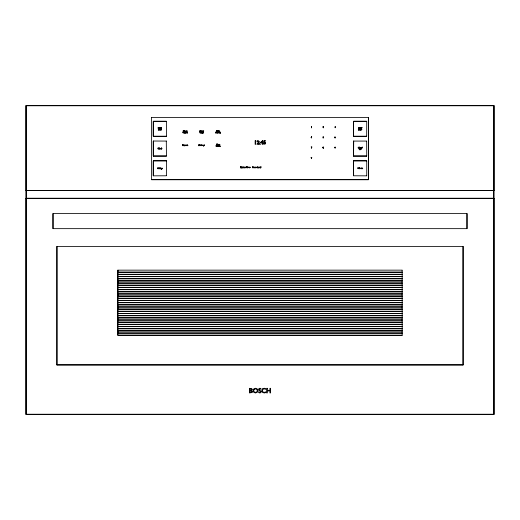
<?xml version="1.0" encoding="UTF-8"?>
<svg xmlns="http://www.w3.org/2000/svg" width="520" height="520" viewBox="0 0 520 520"><rect width="100%" height="100%" fill="white"/><g stroke="black" fill="none" stroke-linecap="round" stroke-linejoin="round"><path stroke-width="0.78" d="M217.705 132.321C218.381 131.157 217.6 134.362 217.6 132.379M151.424 117.526L151.502 179.576M117.845 270.205L117.819 335.329L402.181 335.329L402.155 270.205M368.557 179.654L368.576 117.526M402.155 335.25L117.819 335.14L117.903 270.283M26.02 105.716L26.02 414.284M56.907 246.493L56.907 364.884M153.263 121.323L153.263 136.266M153.263 141.076L153.263 156.026M153.263 160.836L153.263 175.78M353.568 121.323L353.568 136.266M353.568 160.836L353.568 175.78M366.737 156.026L366.678 141.16M366.737 175.78L366.737 160.836M493.981 190.457L493.981 105.716M463.093 364.884L463.093 246.493M493.981 414.284L493.981 198.334M219.408 144.56L219.778 144.56M159.328 128.148C158.919 127.426 159.582 129.071 159.328 128.063M186.622 132.75C186.219 132.073 186.869 133.608 186.622 132.672M202.911 145.379C202.52 144.703 203.131 146.231 202.911 145.301M360.041 128.148C359.638 127.439 360.276 129.038 360.041 128.063M360.861 147.907C360.451 147.186 361.114 148.831 360.861 147.823M26.078 105.658L493.922 105.658M151.502 117.39L368.498 117.39M153.322 121.264L166.374 121.264M166.374 136.325L153.322 136.325M166.374 156.078L153.322 156.078M153.322 160.778L166.374 160.778M26.078 198.276L493.922 198.276M353.626 121.264L366.678 121.264M366.678 136.325L353.626 136.325M353.704 140.998L353.568 156.026M366.678 156.078L353.626 156.078M353.626 160.778L366.678 160.778M366.678 175.838L353.704 175.78M368.498 179.712L151.502 179.712M117.903 270.147L402.097 270.147M493.922 190.515L26.078 190.515M463.034 364.943L56.966 364.943M493.922 414.343L26.078 414.343M26.156 105.716L493.844 105.716M153.4 121.323L166.296 121.323M353.704 121.323L366.6 121.323M153.4 136.266L166.296 136.266M353.704 136.266L366.6 136.266M153.4 141.024L166.296 141.076M353.704 141.076L366.6 141.076M153.4 156.026L166.296 156.026M353.704 156.026L366.6 156.026M153.4 160.836L166.296 160.836M353.704 160.836L366.6 160.836M254.728 167.128L255.041 167.596C255.651 166.069 255.08 168.987 254.781 167.375L254.163 167.128L254.553 167.921M166.296 175.78L153.322 175.838M151.58 179.654L368.42 179.654M26.156 190.457L493.844 190.457M26.156 198.334L493.844 198.334M53.196 213.551L466.804 213.551M53.196 228.65L466.804 228.65M57.044 246.493L462.956 246.493M117.819 272.11L402.181 272.11M117.819 272.298L402.181 272.298M117.819 274.287L402.181 274.287M117.819 274.476L402.181 274.476M117.819 276.458L402.181 276.458M117.819 276.647L402.181 276.647M117.819 278.629L402.181 278.629M117.819 278.817L402.181 278.817M117.819 280.807L402.181 280.807M117.819 280.995L402.181 280.995M117.819 282.978L402.181 282.978M117.819 283.166L402.181 283.166M117.819 285.149L402.181 285.149M117.819 285.337L402.181 285.337M117.819 287.326L402.181 287.326M117.819 287.514L402.181 287.514M117.819 289.497L402.181 289.497M117.819 289.686L402.181 289.686M117.819 291.675L402.181 291.675M117.819 291.863L402.181 291.863M117.819 293.846L402.181 293.846M117.819 294.034L402.181 294.034M117.819 296.017L402.181 296.017M117.819 296.205L402.181 296.205M117.819 298.194L402.181 298.194M117.819 298.382L402.181 298.382M117.819 300.365L402.181 300.365M117.819 300.553L402.181 300.553M117.819 302.536L402.181 302.536M117.819 302.725L402.181 302.725M117.819 304.714L402.181 304.714M117.819 304.902L402.181 304.902M117.819 306.885L402.181 306.885M117.819 307.073L402.181 307.073M117.819 309.056L402.181 309.056M117.819 309.25L402.181 309.25M117.819 311.233L402.181 311.233M117.819 311.422L402.181 311.422M117.819 313.404L402.181 313.404M117.819 313.593L402.181 313.593M117.819 315.582L402.181 315.582M117.819 315.77L402.181 315.77M117.819 317.752L402.181 317.752M117.819 317.941L402.181 317.941M117.819 319.923L402.181 319.923M117.819 320.112L402.181 320.112M117.819 322.101L402.181 322.101M117.819 322.289L402.181 322.289M117.819 324.272L402.181 324.272M117.819 324.461L402.181 324.461M117.819 326.443L402.181 326.443M117.819 326.632L402.181 326.632M117.819 328.62L402.181 328.62M117.819 328.809L402.181 328.809M117.819 330.792L402.181 330.792M117.819 330.98L402.181 330.98M117.819 332.969L402.181 332.969M117.819 333.157L402.181 333.157M57.044 364.884L462.956 364.884M26.156 414.284L493.844 414.284M166.296 140.998L166.433 155.941M366.737 121.323L366.678 136.188M493.922 105.794L493.922 414.206M493.766 106.112L493.766 413.887M467.051 213.694L467.051 228.508M466.947 213.59L466.947 228.612M463.034 246.571L463.034 364.806M368.498 117.526L368.498 179.576M353.568 121.401L353.626 136.188M353.568 141.16L353.626 155.941M353.568 160.914L353.626 175.702M166.374 121.401L166.433 136.188M166.433 160.914L166.374 175.702M153.322 121.401L153.263 136.188M153.322 141.16L153.322 155.941M153.322 160.914L153.263 175.702M56.966 246.571L56.966 364.806M53.053 213.59L53.053 228.612M52.949 213.694L52.949 228.508M26.234 106.112L26.234 413.887M26.078 105.794L26.078 190.379M26.078 198.412L26.078 414.206M335.283 147.368L334.861 147.342L335.283 147.368M360.581 148.837L360.555 149.851L360.99 149.208C361.335 149.975 361.419 148.22 360.581 148.837M258.447 141.791L256.919 144.287L259.233 144.287L259.233 143.793L257.836 143.793L258.973 141.733L258.661 140.913L257.855 140.595L256.997 140.94L256.997 141.602L257.822 141.109L258.447 141.791M323.408 126.932C322.082 128.056 324.344 127.842 323.193 127.641L323.596 126.913L322.894 126.633L323.408 126.932M311.311 157.488C310.993 159.191 312.325 157.378 311.311 157.488M359.567 167.915L359.723 168.681L359.567 167.915M335.387 126.848L335.29 127.725C334.776 128.154 334.815 126.282 335.283 126.601L335.387 126.848M359.138 167.941L359.053 168.747C358.612 169.24 358.547 167.005 359.138 167.941M161.805 168.344L161.415 168.662L161.785 169.162L161.252 169.162L161.317 168.123L161.805 168.344M203.808 145.281C203.547 147.076 202.917 144.671 203.808 145.281M311.181 157.372L311.48 158.509L311.779 157.372L311.181 157.372M359.45 167.797L359.723 168.844L359.996 167.797L359.45 167.797M322.913 147.738L323.57 148.18L323.564 147.069L323.011 147.069L322.913 147.738M361.946 127.335L361.608 128.55L361.946 127.335M362.193 147.095L361.849 148.304L362.193 147.095M334.822 137.131L334.802 137.93L335.368 137.943L335.381 137.404C334.347 137.534 335.926 136.24 334.822 137.131M199.388 144.911L199.4 145.652L198.718 145.75L198.718 144.619L199.388 144.911M252.167 389.493L251.466 390.494L252.577 391.697L252.219 392.529L249.411 392.925L249.411 388.317L251.836 388.687L252.167 389.493M183.573 132.308C184.002 133.439 182.494 133.023 182.917 131.995L183.573 132.308M335.478 147.433L335.329 147.907C334.25 148.772 335.81 147.485 334.776 147.609L335.069 146.959L335.478 147.433M187.07 131.085C186.284 132.23 187.766 130.345 187.018 131.06M186.803 145.197C186.062 146.387 187.382 144.352 186.803 145.197M203.587 131.085C202.833 132.249 204.185 130.254 203.587 131.085M202.144 145.197C201.389 146.367 202.742 144.365 202.144 145.197M218.316 132.567C217.575 133.757 218.894 131.729 218.316 132.567M218.849 144.456C218.062 145.6 219.544 143.715 218.797 144.43M250.042 167.33C249.223 168.525 250.77 166.55 249.99 167.303M256.562 167.33C255.775 168.552 257.186 166.458 256.562 167.33M360.659 127.959C359.885 129.201 361.27 127.075 360.659 127.959M361.706 129.513C360.919 130.741 362.329 128.648 361.706 129.513M361.478 147.713C360.704 148.96 362.089 146.835 361.478 147.713M216.554 132.555L216.463 132.815C215.612 133.608 215.56 131.553 216.444 132.262L216.554 132.555M160.134 129.409L160.141 130C160.7 130.403 160.641 128.999 160.134 129.409M160.511 148.388L160.517 148.98C161.077 149.383 161.018 147.979 160.511 148.388M185.016 145.1L185.022 145.659C185.562 146.048 185.504 144.703 185.016 145.1M242.502 167.225L242.508 167.811C243.074 168.214 243.016 166.81 242.502 167.225M362.303 168.149L362.31 168.733C362.875 169.143 362.817 167.733 362.303 168.149M218.413 145.938L218.719 146.367L218.413 145.938M160.66 127.849L160.654 128.421L161.245 128.459L160.713 128.167L161.167 127.849L160.66 127.849M158.1 168.142L158.1 168.721L158.685 168.753L158.151 168.461L158.607 168.142L158.1 168.142M183.755 130.982L183.749 131.528L184.314 131.56L183.8 131.287L184.236 130.975L183.755 130.982M183.404 132.301L183.079 132.483L183.404 132.301M183.95 132.464L183.95 133.016L184.509 133.048L184.002 132.769L184.438 132.464L183.95 132.464M185.569 132.464L185.562 133.016L186.128 133.048L185.62 132.769L186.056 132.464L185.569 132.464M200.272 130.982L200.265 131.528L200.831 131.56L200.323 131.287L200.759 130.975L200.272 130.982M199.686 145.093L199.68 145.639L200.245 145.672L199.739 145.399L200.174 145.093L199.686 145.093M201.201 145.093L201.194 145.639L201.76 145.672L201.253 145.399L201.689 145.093L201.201 145.093M204.055 145.093L204.055 145.639L204.614 145.672L204.107 145.399L204.542 145.093L204.055 145.093M216.964 132.464L216.957 133.016L217.522 133.048L217.009 132.769L217.444 132.464L216.964 132.464M219.349 144.352L219.349 144.898L219.908 144.93L219.401 144.657L219.837 144.345L219.349 144.352M219.128 145.841L219.128 146.387L219.687 146.419L219.18 146.14L219.615 145.834L219.128 145.841M244.12 167.219L244.12 167.791L244.712 167.823L244.179 167.537L244.634 167.219L244.12 167.219M249.054 167.219L249.054 167.791L249.645 167.823L249.113 167.537L249.567 167.219L249.054 167.219M255.58 167.219L255.573 167.791L256.165 167.823L255.632 167.537L256.087 167.219L255.58 167.219M258.421 167.219L258.414 167.791L259.006 167.823L258.472 167.537L258.928 167.219L258.421 167.219M260.007 167.219L260.007 167.791L260.592 167.823L260.058 167.537L260.514 167.219L260.007 167.219M360.718 129.409L360.718 129.981L361.309 130.013L360.776 129.727L361.231 129.402L360.718 129.409M359.756 147.609L359.756 148.18L360.341 148.213L359.808 147.927L360.262 147.602L359.756 147.609M361.478 168.142L361.472 168.721L362.063 168.753L361.53 168.461L361.985 168.142L361.478 168.142M159.738 129.695L159.218 129.695L159.738 129.695M160.115 148.674L159.601 148.674L160.115 148.674M186.544 131.255L186.05 131.255L186.544 131.255M183.82 145.373L183.326 145.366L183.82 145.373M186.277 145.373L185.783 145.366L186.277 145.373M201.617 132.743L201.123 132.743L201.617 132.743M202.527 132.743L202.04 132.743L202.527 132.743M203.06 131.255L202.566 131.255L203.06 131.255M219.642 131.255L219.147 131.255L219.642 131.255M219.356 132.743L218.862 132.743L219.356 132.743M218.322 144.625L217.834 144.625L218.322 144.625M217.912 146.113L217.419 146.113L217.912 146.113M253.942 167.505L253.422 167.505L253.942 167.505M335.296 137.67L334.88 137.54L335.296 137.67M184.645 145.379C184.171 146.237 184.197 144.528 184.645 145.379M184.795 145.379L184.685 145.659C183.924 146.673 183.729 144.827 184.685 145.1L184.795 145.379M159.894 129.695L159.471 130.104L159.062 129.695L159.471 129.298L159.894 129.695M160.27 148.674L159.855 149.084L159.439 148.674L159.855 148.278L160.27 148.674M186.693 131.255L186.29 131.644L185.9 131.255L186.29 130.877L186.693 131.255M183.969 145.366L183.567 145.763L183.177 145.366L183.567 144.989L183.969 145.366M186.427 145.366L186.03 145.763L185.633 145.366L186.03 144.989L186.427 145.366M201.767 132.743L201.364 133.133L200.974 132.743L201.364 132.359L201.767 132.743M203.209 131.255L202.813 131.644L202.417 131.255L202.813 130.877L203.209 131.255M202.677 132.743L202.28 133.133L201.883 132.743L202.28 132.359L202.677 132.743M219.791 131.255L219.388 131.644L218.998 131.255L219.388 130.877L219.791 131.255M219.505 132.743L219.108 133.133L218.712 132.743L219.108 132.359L219.505 132.743M218.472 144.625L218.075 145.022L217.678 144.625L218.075 144.248L218.472 144.625M218.062 146.113L217.659 146.504L217.269 146.113L217.659 145.737L218.062 146.113M218.296 145.841L218.29 146.387L218.868 146.49L218.868 145.366L218.296 145.841M254.098 167.505L253.675 167.921L253.266 167.505L253.675 167.108L254.098 167.505M257.972 390.624L257.309 392.269L255.476 392.99L253.682 392.275L253.019 390.624L253.695 388.96L255.489 388.251L257.303 388.954L257.972 390.624M360.353 149.26L359.716 149.864L359.086 149.26L359.716 148.655L360.353 149.26M265.603 143.169L265.265 144.008L263.53 144.112L263.53 143.572L264.322 143.839L265.077 143.182L264.739 142.617L263.803 142.538L263.803 140.641L265.421 140.641L265.421 141.115L264.277 141.115L264.277 142.025L265.245 142.331L265.603 143.169M323.635 137.644L323.512 137.943C322.036 138.203 324.161 137.618 322.998 137.423L322.998 136.754L323.57 136.754L323.167 137.241L323.635 137.644M323.505 147.901L323.05 147.901L323.505 147.901M254.208 389.363L253.702 390.624L254.208 391.879L255.489 392.379L256.783 391.879L257.289 390.624L256.783 389.363L255.489 388.863L254.208 389.363M359.392 148.935L359.392 149.578L360.048 149.578L360.048 148.935L359.392 148.935M199.322 145.424C198.803 146.075 198.79 144.781 199.322 145.424M251.894 391.599L251.693 392.1L250.075 392.334L250.075 390.884L251.641 391.085L251.894 391.599M158.041 148.05L158.008 148.883L158.925 148.98L158.035 148.48L158.912 147.972L158.041 148.05M157.872 168.525C156.93 169.611 157.606 166.263 157.872 168.525M183.534 131.339C182.631 132.379 183.281 129.181 183.534 131.339M200.05 131.339C199.154 132.379 199.797 129.181 200.05 131.339M199.999 132.145L199.972 132.945L200.844 133.035L199.992 132.555L200.831 132.067L199.999 132.145M216.723 132.555L215.683 133.12L215.683 131.995L216.723 132.555M323.141 147.192L323.427 147.466L323.141 147.192M358.963 128.226C358.013 129.317 358.69 125.963 358.963 128.226M358.248 147.27L358.215 148.102L359.125 148.207L358.241 147.706L359.119 147.192L358.248 147.27M261.157 391.736L260.793 392.632L259.87 392.99L258.577 392.561L258.577 391.723L259.792 392.392L260.546 391.813L258.55 389.487L258.934 388.59L259.948 388.251L260.975 388.576L260.975 389.331L259.896 388.85L259.161 389.396L261.157 391.736M262.418 388.941L261.703 390.689L262.294 392.204L264.192 392.99L265.863 392.581L265.863 391.859L264.251 392.379L262.899 391.892L262.386 390.631L262.906 389.363L264.225 388.863L265.811 389.344L265.811 388.635L264.231 388.251L262.418 388.941M158.867 127.692L158.119 128.531L158.119 127.355L158.867 127.692M183.099 144.944L182.39 145.75L182.39 144.619L183.099 144.944M253.188 167.063L252.447 167.901L252.447 166.725L253.188 167.063M158.691 127.686C158.223 128.349 158.216 127.03 158.691 127.686M182.93 144.937L182.553 145.113L182.93 144.937M216.996 130.748L217.178 131.157L216.996 130.748M253.013 167.056C252.544 167.719 252.538 166.4 253.013 167.056M259.772 141.934L260.221 142.389L259.772 141.934M259.772 143.793L260.221 144.242L259.772 143.793M200.876 145.008L200.681 145.464C199.843 144.19 201.169 146.874 200.876 145.008M216.944 130.501L216.463 131.631L216.769 131.3L217.561 131.631L216.944 130.501M259.662 167.128L259.461 167.603C258.583 166.27 259.974 169.078 259.662 167.128M199.225 144.924L198.881 145.106L199.225 144.924M251.485 389.551L251.244 390.104L250.075 390.293L250.075 388.908L251.316 389.103L251.485 389.551M162.494 168.617C161.779 169.332 162.208 167.193 162.494 168.617M185.776 131.43C185.1 132.113 185.51 130.072 185.776 131.43M202.293 131.43C201.617 132.113 202.026 130.072 202.293 131.43M220.136 132.919C219.421 133.614 219.928 131.541 220.136 132.919M220.324 146.289C219.648 146.972 220.058 144.924 220.324 146.289M361.231 168.617C360.522 169.332 360.951 167.193 361.231 168.617M311.656 147.154L311.35 148.285L311.935 146.978L311.103 146.978L311.656 147.154M160.784 127.927L161.109 128.063L160.784 127.927M158.223 168.22L158.548 168.363L158.223 168.22M183.872 131.053L184.178 131.19L183.872 131.053M184.073 132.535L184.379 132.672L184.073 132.535M185.686 132.535L185.998 132.672L185.686 132.535M200.389 131.053L200.701 131.19L200.389 131.053M199.803 145.165L200.115 145.301L199.803 145.165M201.318 145.165L201.63 145.301L201.318 145.165M204.178 145.165L204.483 145.301L204.178 145.165M217.081 132.535L217.386 132.672L217.081 132.535M219.245 145.906L219.557 146.042L219.245 145.906M244.25 167.291L244.569 167.433L244.25 167.291M249.184 167.291L249.503 167.433L249.184 167.291M255.703 167.291L256.022 167.433L255.703 167.291M258.544 167.291L258.869 167.433L258.544 167.291M260.13 167.291L260.455 167.433L260.13 167.291M360.848 129.48L361.166 129.623L360.848 129.48M359.879 147.68L360.204 147.823L359.879 147.68M361.601 168.22L361.92 168.363L361.601 168.22M161.35 168.903L161.733 168.994L161.35 168.903M203.372 145.815L203.736 145.906L203.372 145.815M217.341 144.125L216.989 144.56L216.619 144.125C216.703 146.62 215.995 142.681 216.977 144.339C217.964 142.681 217.25 146.62 217.341 144.125M216.925 145.613L216.58 146.048L216.203 145.613C216.287 148.109 215.579 144.17 216.567 145.828C217.549 144.17 216.84 148.109 216.931 145.613M262.178 141.583L261.346 142.623L262.19 142.623L262.19 141.583M311.571 137.085L311.279 137.449L311.578 137.085M262.49 140.595L260.644 142.851L262.19 143.091L262.19 144.287L262.717 144.287L262.717 143.091L263.107 143.091L262.49 140.595M311.682 136.734L311.031 137.534L311.578 138.041L311.682 136.734M161.512 129.311L161.369 130.091L160.986 129.695L161.512 129.311M161.889 148.291L161.752 149.071L161.363 148.674L161.889 148.291M203.495 132.379L203.365 133.12L202.995 132.743L203.495 132.379M241.033 166.725L240.539 167.264L241.371 167.901L240.734 167.284L241.033 166.725M187.174 132.223L187.272 133.133L187.174 132.223M159.048 167.889C158.353 168.474 159.731 169.383 159.048 168.188L159.471 168.188C159.952 169.663 159.939 167.564 159.048 167.889M218.667 130.734L218.758 131.644L218.667 130.734M220.48 132.223L220.571 133.133L220.48 132.223M242.041 166.966L242.138 167.921L242.041 166.966M359.307 127.595L359.404 128.55L359.307 127.595M361.309 127.595L361.406 128.55L361.309 127.595M360.262 129.155L360.36 130.104L360.262 129.155M218.14 131.423L217.659 130.891L217.919 131.644L218.283 130.891L218.14 131.423M159.978 127.888L159.725 128.531L159.725 127.758L160.115 127.738L160.381 128.531L159.978 127.888M184.724 131.02L184.483 131.631L184.483 130.891L184.853 130.877L185.107 131.631L184.724 131.02M184.919 132.502L184.678 133.12L184.678 131.995L185.302 133.12L184.919 132.502M201.24 131.02L201 131.631L201 130.891L201.37 130.877L201.624 131.631L201.24 131.02M160.648 168.188L160.394 168.831L160.394 168.051L160.784 168.038L161.05 168.831L160.648 168.188M187.486 145.132L187.245 145.75L187.245 145.008L187.616 144.989L187.869 145.75L187.486 145.132M243.444 167.258L243.191 167.901L243.191 166.725L243.847 167.901L243.444 167.258M245.141 167.258L244.888 167.901L244.888 167.128L245.278 167.108L245.537 167.901L245.141 167.258M359.463 129.448L359.209 130.091L359.209 129.311L359.6 129.298L359.866 130.091L359.463 129.448M248.378 167.154C247.364 167.108 247.54 167.889 248.138 167.421C247.936 167.433 249.47 167.837 248.378 167.154M311.578 126.529L311.389 127.816L311.578 126.529M161.584 127.355L161.428 128.531L161.584 127.355M158.451 128.908L158.281 130.091L158.984 130.091L158.451 129.941L158.451 128.908M160.972 128.908L160.823 130.091L160.972 128.908M359.041 128.908L358.371 128.908L358.371 130.091L359.053 130.091L358.54 129.941L359.021 129.571L358.54 129.064L359.041 128.908M202.989 131.995L202.839 133.12L202.989 131.995M255.671 140.641L255.144 140.641L255.144 144.287L255.671 144.287L255.671 140.641M359.469 147.115L359.32 148.291L359.469 147.115M159.269 147.888L159.113 149.071L159.269 147.888M161.356 147.888L161.2 149.071L161.356 147.888M240.539 166.725L240.37 167.901L240.539 166.725M247.143 166.725L246.155 166.725L246.565 166.875L246.565 167.901L247.143 166.725M257.699 166.725L257.53 167.901L258.232 167.901L257.699 167.752L257.699 166.725M260.93 166.725L260.774 167.901L260.93 166.725M241.638 167.128L241.488 167.901L241.638 167.128M247.436 167.128L247.286 167.901L247.436 167.128M357.988 167.811L357.513 168.149L357.851 168.623L358.325 168.292L357.988 167.811M160.18 168.051L160.024 168.831L160.18 168.051M267.339 388.317L266.675 388.317L266.675 392.925L267.339 392.925L267.339 390.916L269.919 390.916L269.919 392.925L270.582 392.925L270.582 388.317L269.919 388.317L269.919 390.325L267.339 390.325L267.339 388.317"/></g></svg>
